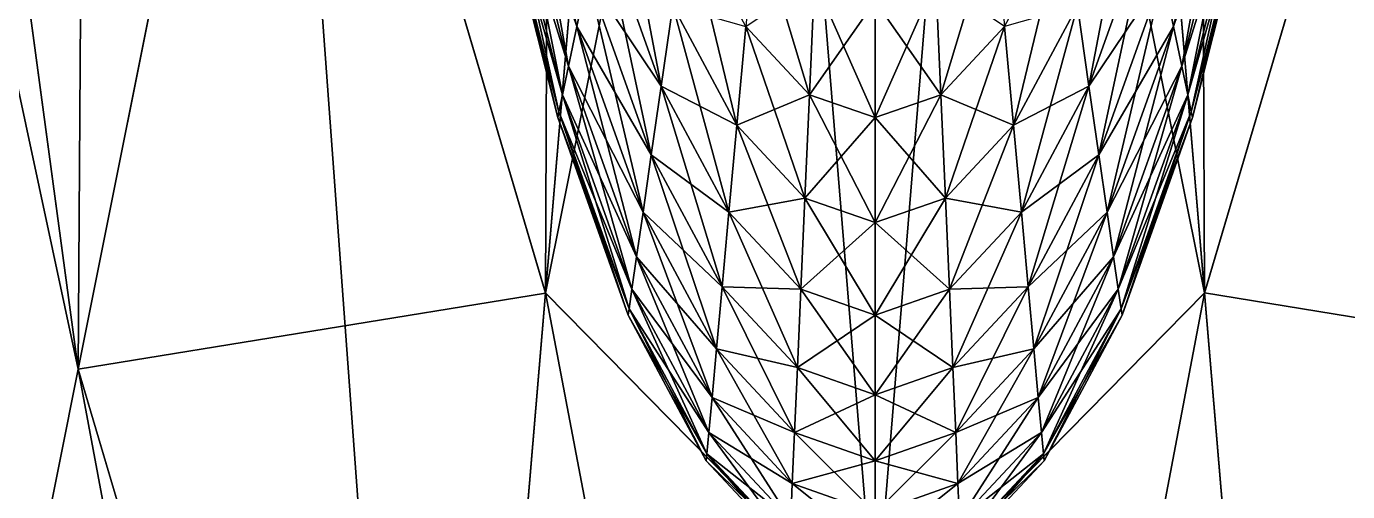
# Model space of a CAD drawing. Header units: metres. Extents: x -4.87 to 4.87, y -6.04 to 1.46.
# Drawn here: x -0.688 to 0.383, y -4.371 to -3.994 of the extents above; entities that cross this region are included whole.
import ezdxf

# ---------------------------------------------------------------- set-up
doc = ezdxf.new("R2010")
doc.units = ezdxf.units.M

msp = doc.modelspace()

# ---------------------------------------------------------------- linework, layer by layer
at = {"layer": 'Sphere'}
for points in [[(-0.2669, -4.21, -0.2181), (-0.2593, -2.3404, -0.3167), (-0.4855, -3.4715, -0.2181)], [(-0.2669, -4.21, -0.2181), (-0.1425, -2.7348, -0.3167), (-0.2593, -2.3404, -0.3167)], [(0.2593, -2.3406, 0.6149), (0.2669, -4.2103, 0.5163), (0.1426, -2.7351, 0.6149)], [(0.2593, -2.3406, 0.6149), (0.4856, -3.4717, 0.5163), (0.2669, -4.2103, 0.5163)], [(-0.6455, -4.2717, -0.0608), (-0.6332, -2.3786, -0.2181), (-0.8419, -2.8185, -0.0608)], [(-0.6455, -4.2717, -0.0608), (-0.4855, -3.4715, -0.2181), (-0.6332, -2.3786, -0.2181)], [(-0.1426, -2.7351, 0.6149), (-0.2669, -4.2103, 0.5163), (-0.4855, -3.4717, 0.5163)], [(0, -4.4812, -0.2181), (-0.1425, -2.7348, -0.3167), (-0.2669, -4.21, -0.2181)], [(0, -2.8799, 0.6149), (-0.2669, -4.2103, 0.5163), (-0.1426, -2.7351, 0.6149)], [(0, -4.4812, -0.2181), (0, -2.8796, -0.3167), (-0.1425, -2.7348, -0.3167)], [(0.2669, -4.21, -0.2181), (0.1426, -2.7348, -0.3167), (0, -2.8796, -0.3167)], [(0.1426, -2.7351, 0.6149), (0, -4.4815, 0.5163), (0, -2.8799, 0.6149)], [(0.1426, -2.7351, 0.6149), (0.2669, -4.2103, 0.5163), (0, -4.4815, 0.5163)], [(0.4855, -3.4715, -0.2181), (0.1426, -2.7348, -0.3167), (0.2669, -4.21, -0.2181)], [(-0.6456, -4.2718, 0.3591), (-0.9211, -2.9854, 0.1491), (-0.8419, -2.8186, 0.3591)], [(-0.7062, -4.5753, 0.1491), (-0.6455, -4.2717, -0.0608), (-0.8419, -2.8185, -0.0608)], [(-0.4855, -3.4717, 0.5163), (-0.6456, -4.2718, 0.3591), (-0.8419, -2.8186, 0.3591)], [(0, -2.8799, 0.6149), (0, -4.4815, 0.5163), (-0.2669, -4.2103, 0.5163)], [(0.2669, -4.21, -0.2181), (0, -2.8796, -0.3167), (0, -4.4812, -0.2181)], [(-0.6456, -4.2718, 0.3591), (-0.7062, -4.5753, 0.1491), (-0.9211, -2.9854, 0.1491)], [(-0.2669, -4.2103, 0.5163), (-0.6456, -4.2718, 0.3591), (-0.4855, -3.4717, 0.5163)], [(-0.3549, -5.2536, -0.0608), (-0.4855, -3.4715, -0.2181), (-0.6455, -4.2717, -0.0608)], [(-0.3549, -5.2536, -0.0608), (-0.2669, -4.21, -0.2181), (-0.4855, -3.4715, -0.2181)], [(0.6455, -4.2717, -0.0608), (0.4855, -3.4715, -0.2181), (0.2669, -4.21, -0.2181)], [(0.4856, -3.4717, 0.5163), (0.3549, -5.2537, 0.3591), (0.2669, -4.2103, 0.5163)], [(0.4856, -3.4717, 0.5163), (0.6456, -4.2718, 0.3591), (0.3549, -5.2537, 0.3591)], [(-0.2669, -4.2103, 0.5163), (-0.3549, -5.2537, 0.3591), (-0.6456, -4.2718, 0.3591)], [(0, -5.6142, -0.0608), (-0.2669, -4.21, -0.2181), (-0.3549, -5.2536, -0.0608)], [(0, -4.4815, 0.5163), (-0.3549, -5.2537, 0.3591), (-0.2669, -4.2103, 0.5163)], [(0, -5.6142, -0.0608), (0, -4.4812, -0.2181), (-0.2669, -4.21, -0.2181)], [(0.3549, -5.2536, -0.0608), (0.2669, -4.21, -0.2181), (0, -4.4812, -0.2181)], [(0.2669, -4.2103, 0.5163), (0, -5.6143, 0.3591), (0, -4.4815, 0.5163)], [(0.2669, -4.2103, 0.5163), (0.3549, -5.2537, 0.3591), (0, -5.6143, 0.3591)], [(0.6455, -4.2717, -0.0608), (0.2669, -4.21, -0.2181), (0.3549, -5.2536, -0.0608)], [(-0.3883, -5.6495, 0.1491), (-0.6455, -4.2717, -0.0608), (-0.7062, -4.5753, 0.1491)], [(-0.3549, -5.2537, 0.3591), (-0.7062, -4.5753, 0.1491), (-0.6456, -4.2718, 0.3591)], [(-0.3883, -5.6495, 0.1491), (-0.3549, -5.2536, -0.0608), (-0.6455, -4.2717, -0.0608)], [(0.7063, -4.5753, 0.1491), (0.6455, -4.2717, -0.0608), (0.3549, -5.2536, -0.0608)], [(0.6456, -4.2718, 0.3591), (0.3883, -5.6495, 0.1491), (0.3549, -5.2537, 0.3591)]]:
    msp.add_3dface(points, dxfattribs=at)
at = {"layer": 'Sphere 1'}
for points in [[(-0.2416, -3.9942, 0.4924), (-0.296, -3.8359, 0.4591), (-0.2879, -3.8089, 0.4924)], [(-0.2484, -4.0264, 0.2521), (-0.2879, -3.8089, 0.2188), (-0.296, -3.8359, 0.2521)], [(-0.233, -3.9533, 0.5246), (-0.2416, -3.9942, 0.4924), (-0.2879, -3.8089, 0.4924)], [(-0.2484, -4.0264, 0.2521), (-0.2416, -3.9942, 0.2188), (-0.2879, -3.8089, 0.2188)], [(0.2879, -3.8089, 0.4924), (0.2484, -4.0264, 0.4591), (0.2416, -3.9942, 0.4924)], [(0.2879, -3.8089, 0.4924), (0.296, -3.8359, 0.4591), (0.2484, -4.0264, 0.4591)], [(-0.2484, -4.0264, 0.4591), (-0.3018, -3.8553, 0.425), (-0.296, -3.8359, 0.4591)], [(-0.2532, -4.0495, 0.2861), (-0.296, -3.8359, 0.2521), (-0.3018, -3.8553, 0.2861)], [(-0.2416, -3.9942, 0.4924), (-0.2484, -4.0264, 0.4591), (-0.296, -3.8359, 0.4591)], [(-0.2532, -4.0495, 0.2861), (-0.2484, -4.0264, 0.2521), (-0.296, -3.8359, 0.2521)], [(0.296, -3.8359, 0.2521), (0.2416, -3.9942, 0.2188), (0.2484, -4.0264, 0.2521)], [(0.296, -3.8359, 0.4591), (0.2532, -4.0495, 0.425), (0.2484, -4.0264, 0.4591)], [(0.3018, -3.8553, 0.2861), (0.296, -3.8359, 0.2521), (0.2484, -4.0264, 0.2521)], [(0.296, -3.8359, 0.4591), (0.3018, -3.8553, 0.425), (0.2532, -4.0495, 0.425)], [(-0.1732, -4.0425, 0.1556), (-0.2106, -3.8465, 0.1261), (-0.2227, -3.9039, 0.1556)], [(-0.1732, -4.0425, 0.1556), (-0.1638, -3.9775, 0.1261), (-0.2106, -3.8465, 0.1261)], [(0.2106, -3.8465, 0.585), (0.1732, -4.0425, 0.5556), (0.1638, -3.9775, 0.585)], [(0.2106, -3.8465, 0.585), (0.2227, -3.9039, 0.5556), (0.1732, -4.0425, 0.5556)], [(-0.2532, -4.0495, 0.425), (-0.3053, -3.867, 0.3904), (-0.3018, -3.8553, 0.425)], [(-0.2561, -4.0635, 0.3207), (-0.3018, -3.8553, 0.2861), (-0.3053, -3.867, 0.3207)], [(-0.2484, -4.0264, 0.4591), (-0.2532, -4.0495, 0.425), (-0.3018, -3.8553, 0.425)], [(-0.2561, -4.0635, 0.3207), (-0.2532, -4.0495, 0.2861), (-0.3018, -3.8553, 0.2861)], [(0.3018, -3.8553, 0.2861), (0.2484, -4.0264, 0.2521), (0.2532, -4.0495, 0.2861)], [(0.3018, -3.8553, 0.425), (0.2561, -4.0635, 0.3904), (0.2532, -4.0495, 0.425)], [(0.3053, -3.867, 0.3207), (0.3018, -3.8553, 0.2861), (0.2532, -4.0495, 0.2861)], [(0.3018, -3.8553, 0.425), (0.3053, -3.867, 0.3904), (0.2561, -4.0635, 0.3904)], [(-0.2561, -4.0635, 0.3904), (-0.3064, -3.8709, 0.3556), (-0.3053, -3.867, 0.3904)], [(-0.2571, -4.0681, 0.3556), (-0.3053, -3.867, 0.3207), (-0.3064, -3.8709, 0.3556)], [(-0.2561, -4.0635, 0.3904), (-0.2571, -4.0681, 0.3556), (-0.3064, -3.8709, 0.3556)], [(-0.2532, -4.0495, 0.425), (-0.2561, -4.0635, 0.3904), (-0.3053, -3.867, 0.3904)], [(-0.2571, -4.0681, 0.3556), (-0.2561, -4.0635, 0.3207), (-0.3053, -3.867, 0.3207)], [(0.3053, -3.867, 0.3207), (0.2532, -4.0495, 0.2861), (0.2561, -4.0635, 0.3207)], [(0.3053, -3.867, 0.3904), (0.2571, -4.0681, 0.3556), (0.2561, -4.0635, 0.3904)], [(0.3064, -3.8709, 0.3556), (0.3053, -3.867, 0.3207), (0.2561, -4.0635, 0.3207)], [(0.3064, -3.8709, 0.3556), (0.2561, -4.0635, 0.3207), (0.2571, -4.0681, 0.3556)], [(0.3053, -3.867, 0.3904), (0.3064, -3.8709, 0.3556), (0.2571, -4.0681, 0.3556)], [(-0.1732, -4.0425, 0.5556), (-0.233, -3.9533, 0.5246), (-0.2227, -3.9039, 0.5556)], [(-0.1813, -4.0983, 0.1865), (-0.2227, -3.9039, 0.1556), (-0.233, -3.9533, 0.1865)], [(-0.1638, -3.9775, 0.585), (-0.1732, -4.0425, 0.5556), (-0.2227, -3.9039, 0.5556)], [(-0.1813, -4.0983, 0.1865), (-0.1732, -4.0425, 0.1556), (-0.2227, -3.9039, 0.1556)], [(-0.1121, -4.0741, 0.1261), (-0.1532, -3.9039, 0.0985), (-0.1638, -3.9775, 0.1261)], [(-0.1121, -4.0741, 0.1261), (-0.1048, -3.9942, 0.0985), (-0.1532, -3.9039, 0.0985)], [(-0.0532, -4.0495, 0.0985), (-0.0967, -3.9056, 0.0727), (-0.1048, -3.9942, 0.0985)], [(-0.0532, -4.0495, 0.0985), (-0.0491, -3.9567, 0.0727), (-0.0967, -3.9056, 0.0727)], [(0.0967, -3.9056, 0.6384), (0.0532, -4.0495, 0.6127), (0.0491, -3.9567, 0.6384)], [(0.0967, -3.9056, 0.6384), (0.1048, -3.9942, 0.6127), (0.0532, -4.0495, 0.6127)], [(0.1532, -3.9039, 0.6127), (0.1121, -4.0741, 0.585), (0.1048, -3.9942, 0.6127)], [(0.1532, -3.9039, 0.6127), (0.1638, -3.9775, 0.585), (0.1121, -4.0741, 0.585)], [(0.2227, -3.9039, 0.1556), (0.1638, -3.9775, 0.1261), (0.1732, -4.0425, 0.1556)], [(0.2227, -3.9039, 0.5556), (0.1813, -4.0983, 0.5246), (0.1732, -4.0425, 0.5556)], [(0.233, -3.9533, 0.1865), (0.2227, -3.9039, 0.1556), (0.1732, -4.0425, 0.1556)], [(0.2227, -3.9039, 0.5556), (0.233, -3.9533, 0.5246), (0.1813, -4.0983, 0.5246)], [(-0.1813, -4.0983, 0.5246), (-0.2416, -3.9942, 0.4924), (-0.233, -3.9533, 0.5246)], [(-0.1879, -4.1446, 0.2188), (-0.233, -3.9533, 0.1865), (-0.2416, -3.9942, 0.2188)], [(-0.1732, -4.0425, 0.5556), (-0.1813, -4.0983, 0.5246), (-0.233, -3.9533, 0.5246)], [(-0.1879, -4.1446, 0.2188), (-0.1813, -4.0983, 0.1865), (-0.233, -3.9533, 0.1865)], [(-0.0491, -3.9567, 0.6384), (-0.0532, -4.0495, 0.6127), (-0.1048, -3.9942, 0.6127)], [(0, -3.9738, 0.6384), (-0.0532, -4.0495, 0.6127), (-0.0491, -3.9567, 0.6384)], [(0, -4.0681, 0.0985), (-0.0491, -3.9567, 0.0727), (-0.0532, -4.0495, 0.0985)], [(0, -4.0681, 0.0985), (0, -3.9738, 0.0727), (-0.0491, -3.9567, 0.0727)], [(0.0491, -3.9567, 0.6384), (0, -4.0681, 0.6127), (0, -3.9738, 0.6384)], [(0.0491, -3.9567, 0.6384), (0.0532, -4.0495, 0.6127), (0, -4.0681, 0.6127)], [(0.0532, -4.0495, 0.0985), (0.0491, -3.9567, 0.0727), (0, -3.9738, 0.0727)], [(0.1048, -3.9942, 0.0985), (0.0491, -3.9567, 0.0727), (0.0532, -4.0495, 0.0985)], [(0.233, -3.9533, 0.1865), (0.1732, -4.0425, 0.1556), (0.1813, -4.0983, 0.1865)], [(0.233, -3.9533, 0.5246), (0.1879, -4.1446, 0.4924), (0.1813, -4.0983, 0.5246)], [(0.2416, -3.9942, 0.2188), (0.233, -3.9533, 0.1865), (0.1813, -4.0983, 0.1865)], [(0.233, -3.9533, 0.5246), (0.2416, -3.9942, 0.4924), (0.1879, -4.1446, 0.4924)], [(-0.1121, -4.0741, 0.585), (-0.1732, -4.0425, 0.5556), (-0.1638, -3.9775, 0.585)], [(-0.1185, -4.1446, 0.1556), (-0.1638, -3.9775, 0.1261), (-0.1732, -4.0425, 0.1556)], [(-0.1048, -3.9942, 0.6127), (-0.1121, -4.0741, 0.585), (-0.1638, -3.9775, 0.585)], [(-0.1185, -4.1446, 0.1556), (-0.1121, -4.0741, 0.1261), (-0.1638, -3.9775, 0.1261)], [(0, -3.9738, 0.6384), (0, -4.0681, 0.6127), (-0.0532, -4.0495, 0.6127)], [(0.0532, -4.0495, 0.0985), (0, -3.9738, 0.0727), (0, -4.0681, 0.0985)], [(0.1638, -3.9775, 0.1261), (0.1048, -3.9942, 0.0985), (0.1121, -4.0741, 0.1261)], [(0.1638, -3.9775, 0.585), (0.1185, -4.1446, 0.5556), (0.1121, -4.0741, 0.585)], [(0.1732, -4.0425, 0.1556), (0.1638, -3.9775, 0.1261), (0.1121, -4.0741, 0.1261)], [(0.1638, -3.9775, 0.585), (0.1732, -4.0425, 0.5556), (0.1185, -4.1446, 0.5556)], [(-0.1879, -4.1446, 0.4924), (-0.2484, -4.0264, 0.4591), (-0.2416, -3.9942, 0.4924)], [(-0.1932, -4.1809, 0.2521), (-0.2416, -3.9942, 0.2188), (-0.2484, -4.0264, 0.2521)], [(-0.1813, -4.0983, 0.5246), (-0.1879, -4.1446, 0.4924), (-0.2416, -3.9942, 0.4924)], [(-0.1932, -4.1809, 0.2521), (-0.1879, -4.1446, 0.2188), (-0.2416, -3.9942, 0.2188)], [(-0.0532, -4.0495, 0.6127), (-0.1121, -4.0741, 0.585), (-0.1048, -3.9942, 0.6127)], [(-0.0569, -4.1332, 0.1261), (-0.1048, -3.9942, 0.0985), (-0.1121, -4.0741, 0.1261)], [(-0.0569, -4.1332, 0.1261), (-0.0532, -4.0495, 0.0985), (-0.1048, -3.9942, 0.0985)], [(0.1048, -3.9942, 0.6127), (0.0569, -4.1332, 0.585), (0.0532, -4.0495, 0.6127)], [(0.1121, -4.0741, 0.1261), (0.1048, -3.9942, 0.0985), (0.0532, -4.0495, 0.0985)], [(0.1048, -3.9942, 0.6127), (0.1121, -4.0741, 0.585), (0.0569, -4.1332, 0.585)], [(0.2416, -3.9942, 0.2188), (0.1813, -4.0983, 0.1865), (0.1879, -4.1446, 0.2188)], [(0.2416, -3.9942, 0.4924), (0.1932, -4.1809, 0.4591), (0.1879, -4.1446, 0.4924)], [(0.2484, -4.0264, 0.2521), (0.2416, -3.9942, 0.2188), (0.1879, -4.1446, 0.2188)], [(0.2416, -3.9942, 0.4924), (0.2484, -4.0264, 0.4591), (0.1932, -4.1809, 0.4591)], [(-0.1932, -4.1809, 0.4591), (-0.2532, -4.0495, 0.425), (-0.2484, -4.0264, 0.4591)], [(-0.197, -4.2071, 0.2861), (-0.2484, -4.0264, 0.2521), (-0.2532, -4.0495, 0.2861)], [(-0.1879, -4.1446, 0.4924), (-0.1932, -4.1809, 0.4591), (-0.2484, -4.0264, 0.4591)], [(-0.197, -4.2071, 0.2861), (-0.1932, -4.1809, 0.2521), (-0.2484, -4.0264, 0.2521)], [(0.2484, -4.0264, 0.2521), (0.1879, -4.1446, 0.2188), (0.1932, -4.1809, 0.2521)], [(0.2484, -4.0264, 0.4591), (0.197, -4.2071, 0.425), (0.1932, -4.1809, 0.4591)], [(0.2532, -4.0495, 0.2861), (0.2484, -4.0264, 0.2521), (0.1932, -4.1809, 0.2521)], [(0.2484, -4.0264, 0.4591), (0.2532, -4.0495, 0.425), (0.197, -4.2071, 0.425)], [(-0.1185, -4.1446, 0.5556), (-0.1813, -4.0983, 0.5246), (-0.1732, -4.0425, 0.5556)], [(-0.124, -4.2051, 0.1865), (-0.1732, -4.0425, 0.1556), (-0.1813, -4.0983, 0.1865)], [(-0.1121, -4.0741, 0.585), (-0.1185, -4.1446, 0.5556), (-0.1732, -4.0425, 0.5556)], [(-0.124, -4.2051, 0.1865), (-0.1185, -4.1446, 0.1556), (-0.1732, -4.0425, 0.1556)], [(0.1732, -4.0425, 0.1556), (0.1121, -4.0741, 0.1261), (0.1185, -4.1446, 0.1556)], [(0.1732, -4.0425, 0.5556), (0.124, -4.2051, 0.5246), (0.1185, -4.1446, 0.5556)], [(0.1813, -4.0983, 0.1865), (0.1732, -4.0425, 0.1556), (0.1185, -4.1446, 0.1556)], [(0.1732, -4.0425, 0.5556), (0.1813, -4.0983, 0.5246), (0.124, -4.2051, 0.5246)], [(-0.197, -4.2071, 0.425), (-0.2561, -4.0635, 0.3904), (-0.2532, -4.0495, 0.425)], [(-0.1992, -4.2228, 0.3207), (-0.2532, -4.0495, 0.2861), (-0.2561, -4.0635, 0.3207)], [(-0.1932, -4.1809, 0.4591), (-0.197, -4.2071, 0.425), (-0.2532, -4.0495, 0.425)], [(-0.1992, -4.2228, 0.3207), (-0.197, -4.2071, 0.2861), (-0.2532, -4.0495, 0.2861)], [(-0.0532, -4.0495, 0.6127), (-0.0569, -4.1332, 0.585), (-0.1121, -4.0741, 0.585)], [(0, -4.0681, 0.6127), (-0.0569, -4.1332, 0.585), (-0.0532, -4.0495, 0.6127)], [(0, -4.1531, 0.1261), (-0.0532, -4.0495, 0.0985), (-0.0569, -4.1332, 0.1261)], [(0, -4.1531, 0.1261), (0, -4.0681, 0.0985), (-0.0532, -4.0495, 0.0985)], [(0.0532, -4.0495, 0.6127), (0, -4.1531, 0.585), (0, -4.0681, 0.6127)], [(0.0532, -4.0495, 0.6127), (0.0569, -4.1332, 0.585), (0, -4.1531, 0.585)], [(0.0569, -4.1332, 0.1261), (0.0532, -4.0495, 0.0985), (0, -4.0681, 0.0985)], [(0.1121, -4.0741, 0.1261), (0.0532, -4.0495, 0.0985), (0.0569, -4.1332, 0.1261)], [(0.2532, -4.0495, 0.2861), (0.1932, -4.1809, 0.2521), (0.197, -4.2071, 0.2861)], [(0.2532, -4.0495, 0.425), (0.1992, -4.2228, 0.3904), (0.197, -4.2071, 0.425)], [(0.2561, -4.0635, 0.3207), (0.2532, -4.0495, 0.2861), (0.197, -4.2071, 0.2861)], [(0.2532, -4.0495, 0.425), (0.2561, -4.0635, 0.3904), (0.1992, -4.2228, 0.3904)], [(-0.1992, -4.2228, 0.3904), (-0.2571, -4.0681, 0.3556), (-0.2561, -4.0635, 0.3904)], [(-0.2, -4.2281, 0.3556), (-0.2561, -4.0635, 0.3207), (-0.2571, -4.0681, 0.3556)], [(-0.197, -4.2071, 0.425), (-0.1992, -4.2228, 0.3904), (-0.2561, -4.0635, 0.3904)], [(-0.2, -4.2281, 0.3556), (-0.1992, -4.2228, 0.3207), (-0.2561, -4.0635, 0.3207)], [(0.2561, -4.0635, 0.3207), (0.197, -4.2071, 0.2861), (0.1992, -4.2228, 0.3207)], [(0.2561, -4.0635, 0.3904), (0.2, -4.2281, 0.3556), (0.1992, -4.2228, 0.3904)], [(0.2571, -4.0681, 0.3556), (0.2561, -4.0635, 0.3207), (0.1992, -4.2228, 0.3207)], [(0.2561, -4.0635, 0.3904), (0.2571, -4.0681, 0.3556), (0.2, -4.2281, 0.3556)], [(-0.1992, -4.2228, 0.3904), (-0.2, -4.2281, 0.3556), (-0.2571, -4.0681, 0.3556)], [(-0.0569, -4.1332, 0.585), (-0.1185, -4.1446, 0.5556), (-0.1121, -4.0741, 0.585)], [(-0.0602, -4.2071, 0.1556), (-0.1121, -4.0741, 0.1261), (-0.1185, -4.1446, 0.1556)], [(-0.0602, -4.2071, 0.1556), (-0.0569, -4.1332, 0.1261), (-0.1121, -4.0741, 0.1261)], [(0, -4.0681, 0.6127), (0, -4.1531, 0.585), (-0.0569, -4.1332, 0.585)], [(0.0569, -4.1332, 0.1261), (0, -4.0681, 0.0985), (0, -4.1531, 0.1261)], [(0.1121, -4.0741, 0.585), (0.0602, -4.2071, 0.5556), (0.0569, -4.1332, 0.585)], [(0.1185, -4.1446, 0.1556), (0.1121, -4.0741, 0.1261), (0.0569, -4.1332, 0.1261)], [(0.1121, -4.0741, 0.585), (0.1185, -4.1446, 0.5556), (0.0602, -4.2071, 0.5556)], [(0.2571, -4.0681, 0.3556), (0.1992, -4.2228, 0.3207), (0.2, -4.2281, 0.3556)], [(-0.124, -4.2051, 0.5246), (-0.1879, -4.1446, 0.4924), (-0.1813, -4.0983, 0.5246)], [(-0.1286, -4.2553, 0.2188), (-0.1813, -4.0983, 0.1865), (-0.1879, -4.1446, 0.2188)], [(-0.1185, -4.1446, 0.5556), (-0.124, -4.2051, 0.5246), (-0.1813, -4.0983, 0.5246)], [(-0.1286, -4.2553, 0.2188), (-0.124, -4.2051, 0.1865), (-0.1813, -4.0983, 0.1865)], [(0.1813, -4.0983, 0.1865), (0.1185, -4.1446, 0.1556), (0.124, -4.2051, 0.1865)], [(0.1813, -4.0983, 0.5246), (0.1286, -4.2553, 0.4924), (0.124, -4.2051, 0.5246)], [(0.1879, -4.1446, 0.2188), (0.1813, -4.0983, 0.1865), (0.124, -4.2051, 0.1865)], [(0.1813, -4.0983, 0.5246), (0.1879, -4.1446, 0.4924), (0.1286, -4.2553, 0.4924)], [(-0.0569, -4.1332, 0.585), (-0.0602, -4.2071, 0.5556), (-0.1185, -4.1446, 0.5556)], [(0, -4.1531, 0.585), (-0.0602, -4.2071, 0.5556), (-0.0569, -4.1332, 0.585)], [(0, -4.2281, 0.1556), (-0.0569, -4.1332, 0.1261), (-0.0602, -4.2071, 0.1556)], [(0, -4.2281, 0.1556), (0, -4.1531, 0.1261), (-0.0569, -4.1332, 0.1261)], [(0.0569, -4.1332, 0.585), (0, -4.2281, 0.5556), (0, -4.1531, 0.585)], [(0.0569, -4.1332, 0.585), (0.0602, -4.2071, 0.5556), (0, -4.2281, 0.5556)], [(0.0602, -4.2071, 0.1556), (0.0569, -4.1332, 0.1261), (0, -4.1531, 0.1261)], [(0.1185, -4.1446, 0.1556), (0.0569, -4.1332, 0.1261), (0.0602, -4.2071, 0.1556)], [(-0.1286, -4.2553, 0.4924), (-0.1932, -4.1809, 0.4591), (-0.1879, -4.1446, 0.4924)], [(-0.1321, -4.2948, 0.2521), (-0.1879, -4.1446, 0.2188), (-0.1932, -4.1809, 0.2521)], [(-0.124, -4.2051, 0.5246), (-0.1286, -4.2553, 0.4924), (-0.1879, -4.1446, 0.4924)], [(-0.1321, -4.2948, 0.2521), (-0.1286, -4.2553, 0.2188), (-0.1879, -4.1446, 0.2188)], [(-0.0602, -4.2071, 0.5556), (-0.124, -4.2051, 0.5246), (-0.1185, -4.1446, 0.5556)], [(-0.0629, -4.2705, 0.1865), (-0.1185, -4.1446, 0.1556), (-0.124, -4.2051, 0.1865)], [(-0.0629, -4.2705, 0.1865), (-0.0602, -4.2071, 0.1556), (-0.1185, -4.1446, 0.1556)], [(0.1185, -4.1446, 0.5556), (0.063, -4.2705, 0.5246), (0.0602, -4.2071, 0.5556)], [(0.124, -4.2051, 0.1865), (0.1185, -4.1446, 0.1556), (0.0602, -4.2071, 0.1556)], [(0.1185, -4.1446, 0.5556), (0.124, -4.2051, 0.5246), (0.063, -4.2705, 0.5246)], [(0.1879, -4.1446, 0.2188), (0.124, -4.2051, 0.1865), (0.1286, -4.2553, 0.2188)], [(0.1879, -4.1446, 0.4924), (0.1321, -4.2948, 0.4591), (0.1286, -4.2553, 0.4924)], [(0.1932, -4.1809, 0.2521), (0.1879, -4.1446, 0.2188), (0.1286, -4.2553, 0.2188)], [(0.1879, -4.1446, 0.4924), (0.1932, -4.1809, 0.4591), (0.1321, -4.2948, 0.4591)], [(0, -4.1531, 0.585), (0, -4.2281, 0.5556), (-0.0602, -4.2071, 0.5556)], [(0.0602, -4.2071, 0.1556), (0, -4.1531, 0.1261), (0, -4.2281, 0.1556)], [(-0.1321, -4.2948, 0.4591), (-0.197, -4.2071, 0.425), (-0.1932, -4.1809, 0.4591)], [(-0.1347, -4.3231, 0.2861), (-0.1932, -4.1809, 0.2521), (-0.197, -4.2071, 0.2861)], [(-0.1286, -4.2553, 0.4924), (-0.1321, -4.2948, 0.4591), (-0.1932, -4.1809, 0.4591)], [(-0.1347, -4.3231, 0.2861), (-0.1321, -4.2948, 0.2521), (-0.1932, -4.1809, 0.2521)], [(0.1932, -4.1809, 0.2521), (0.1286, -4.2553, 0.2188), (0.1321, -4.2948, 0.2521)], [(0.1932, -4.1809, 0.4591), (0.1347, -4.3231, 0.425), (0.1321, -4.2948, 0.4591)], [(0.197, -4.2071, 0.2861), (0.1932, -4.1809, 0.2521), (0.1321, -4.2948, 0.2521)], [(0.1932, -4.1809, 0.4591), (0.197, -4.2071, 0.425), (0.1347, -4.3231, 0.425)], [(-0.0629, -4.2705, 0.5246), (-0.1286, -4.2553, 0.4924), (-0.124, -4.2051, 0.5246)], [(-0.0653, -4.3231, 0.2188), (-0.124, -4.2051, 0.1865), (-0.1286, -4.2553, 0.2188)], [(-0.0602, -4.2071, 0.5556), (-0.0629, -4.2705, 0.5246), (-0.124, -4.2051, 0.5246)], [(-0.0653, -4.3231, 0.2188), (-0.0629, -4.2705, 0.1865), (-0.124, -4.2051, 0.1865)], [(0.124, -4.2051, 0.1865), (0.0602, -4.2071, 0.1556), (0.063, -4.2705, 0.1865)], [(0.124, -4.2051, 0.5246), (0.0653, -4.3231, 0.4924), (0.063, -4.2705, 0.5246)], [(0.1286, -4.2553, 0.2188), (0.124, -4.2051, 0.1865), (0.063, -4.2705, 0.1865)], [(0.124, -4.2051, 0.5246), (0.1286, -4.2553, 0.4924), (0.0653, -4.3231, 0.4924)], [(-0.1347, -4.3231, 0.425), (-0.1992, -4.2228, 0.3904), (-0.197, -4.2071, 0.425)], [(-0.1363, -4.3403, 0.3207), (-0.197, -4.2071, 0.2861), (-0.1992, -4.2228, 0.3207)], [(-0.1321, -4.2948, 0.4591), (-0.1347, -4.3231, 0.425), (-0.197, -4.2071, 0.425)], [(-0.1363, -4.3403, 0.3207), (-0.1347, -4.3231, 0.2861), (-0.197, -4.2071, 0.2861)], [(0, -4.2281, 0.5556), (-0.0629, -4.2705, 0.5246), (-0.0602, -4.2071, 0.5556)], [(0, -4.2926, 0.1865), (-0.0602, -4.2071, 0.1556), (-0.0629, -4.2705, 0.1865)], [(0, -4.2926, 0.1865), (0, -4.2281, 0.1556), (-0.0602, -4.2071, 0.1556)], [(0.0602, -4.2071, 0.5556), (0, -4.2926, 0.5246), (0, -4.2281, 0.5556)], [(0.0602, -4.2071, 0.5556), (0.063, -4.2705, 0.5246), (0, -4.2926, 0.5246)], [(0.063, -4.2705, 0.1865), (0.0602, -4.2071, 0.1556), (0, -4.2281, 0.1556)], [(0.197, -4.2071, 0.2861), (0.1321, -4.2948, 0.2521), (0.1347, -4.3231, 0.2861)], [(0.197, -4.2071, 0.425), (0.1363, -4.3403, 0.3904), (0.1347, -4.3231, 0.425)], [(0.1992, -4.2228, 0.3207), (0.197, -4.2071, 0.2861), (0.1347, -4.3231, 0.2861)], [(0.197, -4.2071, 0.425), (0.1992, -4.2228, 0.3904), (0.1363, -4.3403, 0.3904)], [(-0.1363, -4.3403, 0.3904), (-0.2, -4.2281, 0.3556), (-0.1992, -4.2228, 0.3904)], [(-0.1368, -4.346, 0.3556), (-0.1992, -4.2228, 0.3207), (-0.2, -4.2281, 0.3556)], [(-0.1347, -4.3231, 0.425), (-0.1363, -4.3403, 0.3904), (-0.1992, -4.2228, 0.3904)], [(-0.1368, -4.346, 0.3556), (-0.1363, -4.3403, 0.3207), (-0.1992, -4.2228, 0.3207)], [(0.1992, -4.2228, 0.3207), (0.1347, -4.3231, 0.2861), (0.1363, -4.3403, 0.3207)], [(0.1992, -4.2228, 0.3904), (0.1368, -4.346, 0.3556), (0.1363, -4.3403, 0.3904)], [(0.2, -4.2281, 0.3556), (0.1992, -4.2228, 0.3207), (0.1363, -4.3403, 0.3207)], [(0.1992, -4.2228, 0.3904), (0.2, -4.2281, 0.3556), (0.1368, -4.346, 0.3556)], [(-0.1363, -4.3403, 0.3904), (-0.1368, -4.346, 0.3556), (-0.2, -4.2281, 0.3556)], [(0, -4.2281, 0.5556), (0, -4.2926, 0.5246), (-0.0629, -4.2705, 0.5246)], [(0.063, -4.2705, 0.1865), (0, -4.2281, 0.1556), (0, -4.2926, 0.1865)], [(0.2, -4.2281, 0.3556), (0.1363, -4.3403, 0.3207), (0.1368, -4.346, 0.3556)], [(-0.0653, -4.3231, 0.4924), (-0.1321, -4.2948, 0.4591), (-0.1286, -4.2553, 0.4924)], [(-0.0671, -4.3645, 0.2521), (-0.1286, -4.2553, 0.2188), (-0.1321, -4.2948, 0.2521)], [(-0.0629, -4.2705, 0.5246), (-0.0653, -4.3231, 0.4924), (-0.1286, -4.2553, 0.4924)], [(-0.0671, -4.3645, 0.2521), (-0.0653, -4.3231, 0.2188), (-0.1286, -4.2553, 0.2188)], [(0.1286, -4.2553, 0.2188), (0.063, -4.2705, 0.1865), (0.0653, -4.3231, 0.2188)], [(0.1286, -4.2553, 0.4924), (0.0671, -4.3645, 0.4591), (0.0653, -4.3231, 0.4924)], [(0.1321, -4.2948, 0.2521), (0.1286, -4.2553, 0.2188), (0.0653, -4.3231, 0.2188)], [(0.1286, -4.2553, 0.4924), (0.1321, -4.2948, 0.4591), (0.0671, -4.3645, 0.4591)], [(0, -4.2926, 0.5246), (-0.0653, -4.3231, 0.4924), (-0.0629, -4.2705, 0.5246)], [(0, -4.346, 0.2188), (-0.0629, -4.2705, 0.1865), (-0.0653, -4.3231, 0.2188)], [(0, -4.346, 0.2188), (0, -4.2926, 0.1865), (-0.0629, -4.2705, 0.1865)], [(0.063, -4.2705, 0.5246), (0, -4.346, 0.4924), (0, -4.2926, 0.5246)], [(0.063, -4.2705, 0.5246), (0.0653, -4.3231, 0.4924), (0, -4.346, 0.4924)], [(0.0653, -4.3231, 0.2188), (0.063, -4.2705, 0.1865), (0, -4.2926, 0.1865)], [(-0.0671, -4.3645, 0.4591), (-0.1347, -4.3231, 0.425), (-0.1321, -4.2948, 0.4591)], [(-0.0684, -4.3942, 0.2861), (-0.1321, -4.2948, 0.2521), (-0.1347, -4.3231, 0.2861)], [(-0.0653, -4.3231, 0.4924), (-0.0671, -4.3645, 0.4591), (-0.1321, -4.2948, 0.4591)], [(-0.0684, -4.3942, 0.2861), (-0.0671, -4.3645, 0.2521), (-0.1321, -4.2948, 0.2521)], [(0, -4.2926, 0.5246), (0, -4.346, 0.4924), (-0.0653, -4.3231, 0.4924)], [(0.0653, -4.3231, 0.2188), (0, -4.2926, 0.1865), (0, -4.346, 0.2188)], [(0.1321, -4.2948, 0.2521), (0.0653, -4.3231, 0.2188), (0.0671, -4.3645, 0.2521)], [(0.1321, -4.2948, 0.4591), (0.0684, -4.3942, 0.425), (0.0671, -4.3645, 0.4591)], [(0.1347, -4.3231, 0.2861), (0.1321, -4.2948, 0.2521), (0.0671, -4.3645, 0.2521)], [(0.1321, -4.2948, 0.4591), (0.1347, -4.3231, 0.425), (0.0684, -4.3942, 0.425)], [(-0.0684, -4.3942, 0.425), (-0.1363, -4.3403, 0.3904), (-0.1347, -4.3231, 0.425)], [(-0.0692, -4.4122, 0.3207), (-0.1347, -4.3231, 0.2861), (-0.1363, -4.3403, 0.3207)], [(-0.0671, -4.3645, 0.4591), (-0.0684, -4.3942, 0.425), (-0.1347, -4.3231, 0.425)], [(-0.0692, -4.4122, 0.3207), (-0.0684, -4.3942, 0.2861), (-0.1347, -4.3231, 0.2861)], [(0, -4.346, 0.4924), (-0.0671, -4.3645, 0.4591), (-0.0653, -4.3231, 0.4924)], [(0, -4.388, 0.2521), (-0.0653, -4.3231, 0.2188), (-0.0671, -4.3645, 0.2521)], [(0, -4.388, 0.2521), (0, -4.346, 0.2188), (-0.0653, -4.3231, 0.2188)], [(0.0653, -4.3231, 0.4924), (0, -4.388, 0.4591), (0, -4.346, 0.4924)], [(0.0653, -4.3231, 0.4924), (0.0671, -4.3645, 0.4591), (0, -4.388, 0.4591)], [(0.0671, -4.3645, 0.2521), (0.0653, -4.3231, 0.2188), (0, -4.346, 0.2188)], [(0.1347, -4.3231, 0.2861), (0.0671, -4.3645, 0.2521), (0.0684, -4.3942, 0.2861)], [(0.1347, -4.3231, 0.425), (0.0692, -4.4122, 0.3904), (0.0684, -4.3942, 0.425)], [(0.1363, -4.3403, 0.3207), (0.1347, -4.3231, 0.2861), (0.0684, -4.3942, 0.2861)], [(0.1347, -4.3231, 0.425), (0.1363, -4.3403, 0.3904), (0.0692, -4.4122, 0.3904)], [(-0.0692, -4.4122, 0.3904), (-0.1368, -4.346, 0.3556), (-0.1363, -4.3403, 0.3904)], [(-0.0695, -4.4182, 0.3556), (-0.1363, -4.3403, 0.3207), (-0.1368, -4.346, 0.3556)], [(-0.0684, -4.3942, 0.425), (-0.0692, -4.4122, 0.3904), (-0.1363, -4.3403, 0.3904)], [(-0.0695, -4.4182, 0.3556), (-0.0692, -4.4122, 0.3207), (-0.1363, -4.3403, 0.3207)], [(0.1363, -4.3403, 0.3207), (0.0684, -4.3942, 0.2861), (0.0692, -4.4122, 0.3207)], [(0.1363, -4.3403, 0.3904), (0.0695, -4.4182, 0.3556), (0.0692, -4.4122, 0.3904)], [(0.1368, -4.346, 0.3556), (0.1363, -4.3403, 0.3207), (0.0692, -4.4122, 0.3207)], [(0.1363, -4.3403, 0.3904), (0.1368, -4.346, 0.3556), (0.0695, -4.4182, 0.3556)], [(-0.0692, -4.4122, 0.3904), (-0.0695, -4.4182, 0.3556), (-0.1368, -4.346, 0.3556)], [(0, -4.346, 0.4924), (0, -4.388, 0.4591), (-0.0671, -4.3645, 0.4591)], [(0.0671, -4.3645, 0.2521), (0, -4.346, 0.2188), (0, -4.388, 0.2521)], [(0.1368, -4.346, 0.3556), (0.0692, -4.4122, 0.3207), (0.0695, -4.4182, 0.3556)], [(0, -4.388, 0.4591), (-0.0684, -4.3942, 0.425), (-0.0671, -4.3645, 0.4591)], [(0, -4.4182, 0.2861), (-0.0671, -4.3645, 0.2521), (-0.0684, -4.3942, 0.2861)], [(0, -4.4182, 0.2861), (0, -4.388, 0.2521), (-0.0671, -4.3645, 0.2521)], [(0.0671, -4.3645, 0.4591), (0, -4.4182, 0.425), (0, -4.388, 0.4591)], [(0.0671, -4.3645, 0.4591), (0.0684, -4.3942, 0.425), (0, -4.4182, 0.425)], [(0.0684, -4.3942, 0.2861), (0.0671, -4.3645, 0.2521), (0, -4.388, 0.2521)]]:
    msp.add_3dface(points, dxfattribs=at)

doc.saveas('drawing.dxf')
